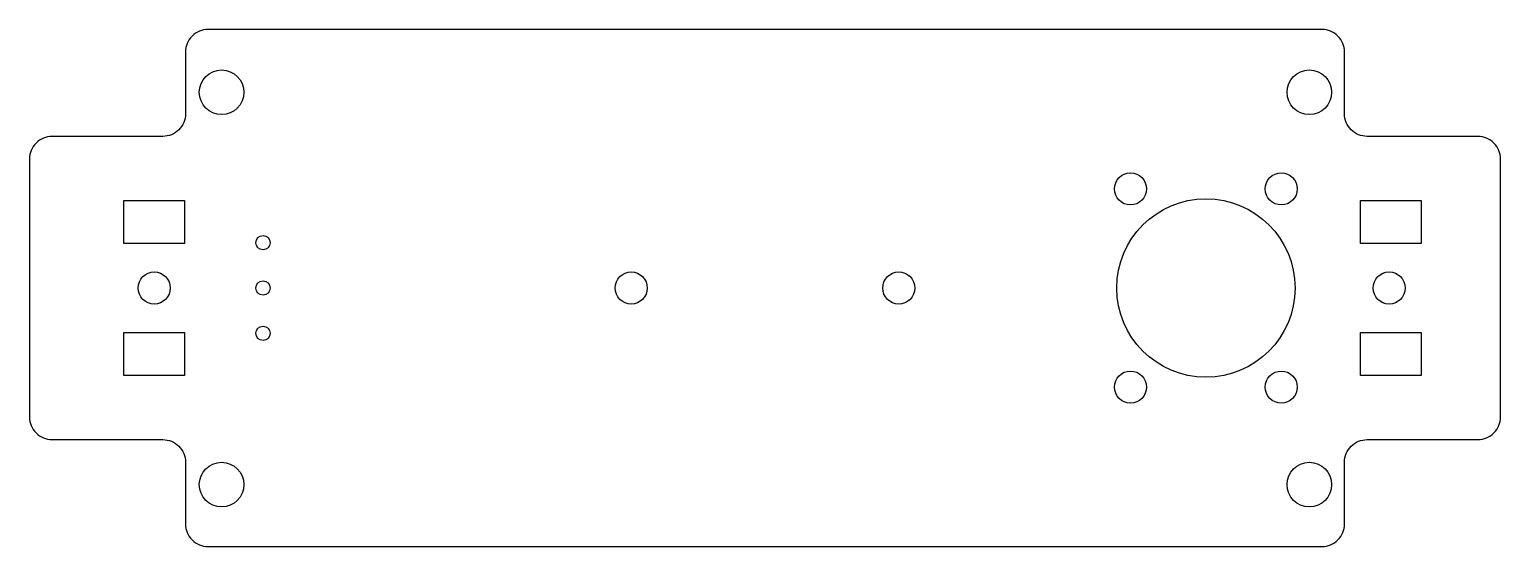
# Model space of a CAD drawing. Header units: millimetres. Extents: x -8.8 to 73.7, y 0 to 29.
import ezdxf

# ---------------------------------------------------------------- set-up
doc = ezdxf.new("R2010")
doc.units = ezdxf.units.MM

msp = doc.modelspace()

# ---------------------------------------------------------------- linework, layer by layer
msp.add_lwpolyline([(63.73, 29), (1.27, 29, 0.414214), (0, 27.73), (0, 24.27, -0.414214), (-1.27, 23), (-7.48, 23, 0.414214), (-8.75, 21.73), (-8.75, 7.27, 0.414214), (-7.48, 6), (-1.27, 6, -0.414214), (0, 4.73), (0, 1.27, 0.414214), (1.27, 0), (63.73, 0, 0.414214), (65, 1.27), (65, 4.73, -0.414214), (66.27, 6), (72.48, 6, 0.414214), (73.75, 7.27), (73.75, 21.73, 0.414214), (72.48, 23), (66.27, 23, -0.414214), (65, 24.27), (65, 27.73, 0.414214)], format="xyb", close=True)
for points in [[(-0.05, 19.4), (-0.05, 17), (-3.45, 17), (-3.45, 19.4)], [(69.3, 19.4), (69.3, 17), (65.9, 17), (65.9, 19.4)], [(-0.05, 12), (-0.05, 9.6), (-3.45, 9.6), (-3.45, 12)], [(69.3, 12), (69.3, 9.6), (65.9, 9.6), (65.9, 12)]]:
    msp.add_lwpolyline(points, close=True)
for centre, radius in [((2.025, 25.475), 1.25), ((63.025, 25.475), 1.25), ((52.998, 20.055), 0.9), ((61.452, 20.055), 0.9), ((57.225, 14.5), 5), ((4.35, 17.04), 0.4), ((-1.75, 14.5), 0.9), ((4.35, 14.5), 0.4), ((25, 14.5), 0.9), ((40, 14.5), 0.9), ((67.5, 14.5), 0.9), ((4.35, 11.96), 0.4), ((52.998, 8.945), 0.9), ((61.452, 8.945), 0.9), ((2.025, 3.475), 1.25), ((63.025, 3.475), 1.25)]:
    msp.add_circle(centre, radius)

doc.saveas('drawing.dxf')
